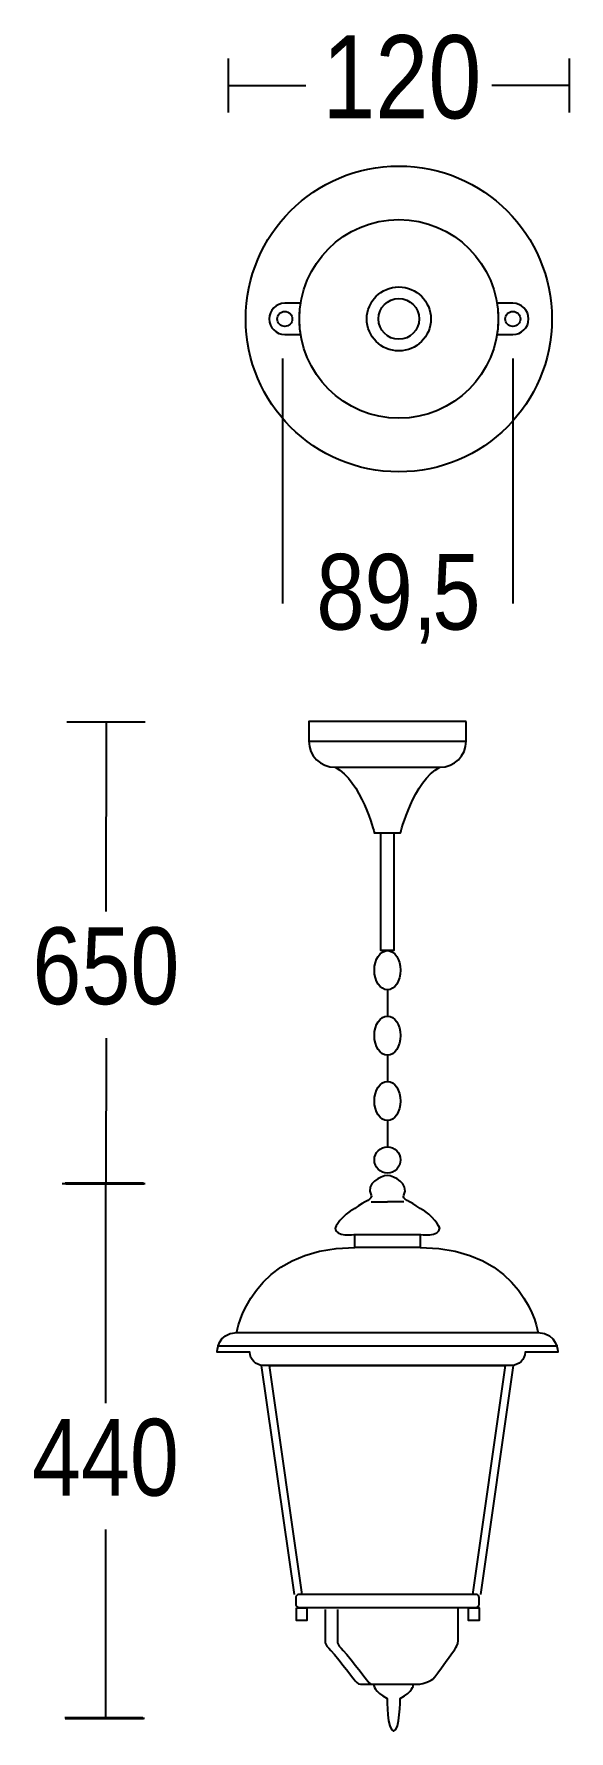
# Model space of a CAD drawing. Extents: x 0 to 71, y 0 to 224.
import ezdxf

# ---------------------------------------------------------------- set-up
doc = ezdxf.new("R2010")
doc.units = 0
doc.layers.add('LIVELLO_1', color=160, linetype='Continuous')
doc.styles.add('STD', font='txt')

# ---------------------------------------------------------------- blocks, each defined once
blk = doc.blocks.new('AI9-BLK1')
at = {"layer": 'LIVELLO_1', "color": 7}
for p, q in [((-9.59, 100.74), (-9.59, 107.87)), ((35.17, 107.87), (35.17, 100.74)), ((-9.59, 104.31), (0.57, 104.31)), ((35.17, 104.31), (25, 104.31)), ((-2.46, 36.12), (-2.46, 68.34)), ((27.76, 68.34), (27.76, 36.12)), ((-30.86, 20.55), (-20.59, 20.55)), ((-25.72, 20.55), (-25.73, -4.45)), ((0.95, 17.98), (21.63, 17.98)), ((11.29, -14.75), (11.29, -18.2)), ((-25.72, -21.11), (-25.73, -40.29)), ((11.29, -23.36), (11.29, -26.81)), ((11.29, -31.98), (11.29, -35.42)), ((-31.08, -40.15), (-20.81, -40.15)), ((-31.49, -40.24), (-21.22, -40.24)), ((-31.02, -40.29), (-20.74, -40.29)), ((-30.86, -40.27), (-20.59, -40.27)), ((-25.78, -40.38), (-25.79, -69.16)), ((9.13, -42.66), (11.28, -42.66)), ((13.44, -42.66), (11.28, -42.66)), ((-8.53, -59.88), (31.1, -59.88)), ((-11.11, -61.6), (33.68, -61.6)), ((-0.95, -94.34), (-5.25, -64.19)), ((27.82, -64.19), (23.52, -94.34)), ((-25.78, -85.81), (-25.79, -110.66)), ((-31.15, -110.53), (-20.87, -110.53)), ((-31.08, -110.66), (-20.8, -110.66)), ((-30.92, -110.64), (-20.65, -110.64))]:
    blk.add_line(p, q, dxfattribs=at)
for points in [[(10.43, 5.92), (12.15, 5.92), (12.15, -9.58), (10.43, -9.58)], [(6.98, -46.96), (15.59, -46.96), (15.59, -48.68), (6.98, -48.68)], [(-0.66, -96.09), (0.7, -96.09), (0.7, -97.77), (-0.66, -97.77)], [(21.97, -96.09), (23.34, -96.09), (23.34, -97.77), (21.97, -97.77)]]:
    blk.add_lwpolyline(points, close=True, dxfattribs=at)
blk.add_lwpolyline([(0.09, -94.34), (-4.22, -64.19), (26.79, -64.19), (22.49, -94.34)], dxfattribs=at)
for centre, radius in [((12.79, 73.57), 20.13), ((12.79, 73.57), 13.07), ((12.79, 73.57), 4.21), ((12.79, 73.57), 2.68), ((-2.21, 73.57), 0.988), ((27.78, 73.57), 0.988), ((11.29, -37.15), 1.72)]:
    blk.add_circle(centre, radius, dxfattribs=at)
for centre in [(11.29, -12.17), (11.29, -20.78), (11.29, -29.39)]:
    blk.add_ellipse(centre, major_axis=(0, 2.58), ratio=0.6676, dxfattribs=at)
for points, knots in [([(-4.27, 73.57), (-4.27, 74.71), (-3.35, 75.63), (-2.21, 75.63), (-2.21, 75.63), (-0.12, 75.63), (-0.12, 75.63), (-0.23, 74.96), (-0.29, 74.27), (-0.29, 73.57), (-0.29, 72.87), (-0.23, 72.18), (-0.12, 71.51), (-0.12, 71.51), (-2.21, 71.51), (-2.21, 71.51), (-3.35, 71.51), (-4.27, 72.43), (-4.27, 73.57)], [0, 0, 0, 0, 1, 1, 1, 2, 2, 2, 3, 3, 3, 4, 4, 4, 5, 5, 5, 6, 6, 6, 6]), ([(29.85, 73.57), (29.85, 72.43), (28.92, 71.51), (27.78, 71.51), (27.78, 71.51), (25.7, 71.51), (25.7, 71.51), (25.81, 72.18), (25.86, 72.87), (25.86, 73.57), (25.86, 74.27), (25.81, 74.96), (25.7, 75.63), (25.7, 75.63), (27.78, 75.63), (27.78, 75.63), (28.92, 75.63), (29.85, 74.71), (29.85, 73.57)], [0, 0, 0, 0, 1, 1, 1, 2, 2, 2, 3, 3, 3, 4, 4, 4, 5, 5, 5, 6, 6, 6, 6]), ([(21.63, 20.57), (21.63, 20.57), (21.63, 17.98), (21.63, 17.98), (21.63, 16.08), (20.08, 14.54), (18.18, 14.54), (18.18, 14.54), (4.4, 14.54), (4.4, 14.54), (2.49, 14.54), (0.95, 16.08), (0.95, 17.98), (0.95, 17.98), (0.95, 20.57), (0.95, 20.57), (0.95, 20.57), (21.63, 20.57), (21.63, 20.57)], [0, 0, 0, 0, 1, 1, 1, 2, 2, 2, 3, 3, 3, 4, 4, 4, 5, 5, 5, 6, 6, 6, 6]), ([(4.4, 14.54), (7.84, 12.82), (9.56, 5.92), (9.56, 5.92), (9.56, 5.92), (13.01, 5.92), (13.01, 5.92), (13.01, 5.92), (14.73, 12.82), (18.18, 14.54)], [0, 0, 0, 0, 1, 1, 1, 2, 2, 2, 3, 3, 3, 3]), ([(15.59, -46.96), (15.59, -46.96), (18.17, -47.32), (18.17, -46.1), (18.17, -46.1), (17.31, -44.38), (15.59, -43.52), (14.16, -42.49), (13.16, -42.35), (13.44, -41.79), (14.21, -40.25), (12.15, -39.21), (11.28, -39.21), (10.42, -39.21), (8.36, -40.25), (9.13, -41.79), (9.41, -42.35), (8.41, -42.49), (6.98, -43.52), (5.26, -44.38), (4.4, -46.1), (4.4, -46.1), (4.4, -47.32), (6.98, -46.96), (6.98, -46.96)], [0, 0, 0, 0, 1, 1, 1, 2, 2, 2, 3, 3, 3, 4, 4, 4, 5, 5, 5, 6, 6, 6, 7, 7, 7, 8, 8, 8, 8]), ([(15.59, -48.68), (29.38, -48.68), (31.1, -59.88), (31.1, -59.88), (33.68, -59.88), (33.68, -62.47), (33.68, -62.47), (33.68, -62.47), (29.38, -62.47), (29.38, -62.47), (29.38, -63.41), (28.6, -64.19), (27.65, -64.19), (27.65, -64.19), (-5.08, -64.19), (-5.08, -64.19), (-6.03, -64.19), (-6.8, -63.41), (-6.8, -62.47), (-6.8, -62.47), (-11.11, -62.47), (-11.11, -62.47), (-11.11, -62.47), (-11.11, -59.88), (-8.53, -59.88), (-8.53, -59.88), (-6.8, -48.68), (6.98, -48.68)], [0, 0, 0, 0, 1, 1, 1, 2, 2, 2, 3, 3, 3, 4, 4, 4, 5, 5, 5, 6, 6, 6, 7, 7, 7, 8, 8, 8, 9, 9, 9, 9]), ([(-0.34, -94.34), (-0.34, -94.34), (22.92, -94.34), (22.92, -94.34), (23.15, -94.34), (23.35, -94.53), (23.35, -94.77), (23.35, -94.77), (23.35, -95.63), (23.35, -95.63), (23.35, -95.87), (23.15, -96.06), (22.92, -96.06), (22.92, -96.06), (-0.34, -96.06), (-0.34, -96.06), (-0.58, -96.06), (-0.77, -95.87), (-0.77, -95.63), (-0.77, -95.63), (-0.77, -94.77), (-0.77, -94.77), (-0.77, -94.53), (-0.58, -94.34), (-0.34, -94.34)], [0, 0, 0, 0, 1, 1, 1, 2, 2, 2, 3, 3, 3, 4, 4, 4, 5, 5, 5, 6, 6, 6, 7, 7, 7, 8, 8, 8, 8]), ([(3.11, -96.33), (3.11, -96.33), (3.11, -100.62), (3.11, -100.62), (3.11, -100.62), (3.11, -101.08), (3.57, -101.43), (4.04, -101.78), (7.05, -105.71), (7.05, -105.71), (7.05, -105.71), (7.4, -106.17), (7.74, -106.17), (7.74, -106.17), (15.5, -106.17), (15.5, -106.17), (15.5, -106.17), (16.77, -105.94), (17.24, -105.48), (17.7, -105.02), (20.25, -101.43), (20.25, -101.43), (20.25, -101.43), (20.59, -100.96), (20.59, -100.39), (20.59, -100.39), (20.59, -96.22), (20.59, -96.22)], [0, 0, 0, 0, 1, 1, 1, 2, 2, 2, 3, 3, 3, 4, 4, 4, 5, 5, 5, 6, 6, 6, 7, 7, 7, 8, 8, 8, 9, 9, 9, 9]), ([(4.73, -96.33), (4.73, -96.33), (4.73, -100.62), (4.73, -100.62), (4.73, -100.62), (4.73, -101.08), (5.2, -101.43), (5.66, -101.78), (8.67, -105.71), (8.67, -105.71), (8.67, -105.71), (8.9, -106.17), (9.36, -106.17), (9.36, -106.17), (15.5, -106.17), (15.5, -106.17), (15.5, -106.17), (16.77, -105.94), (17.24, -105.48), (17.7, -105.02), (20.25, -101.43), (20.25, -101.43), (20.25, -101.43), (20.59, -100.96), (20.59, -100.39), (20.59, -100.39), (20.59, -96.22), (20.59, -96.22)], [0, 0, 0, 0, 1, 1, 1, 2, 2, 2, 3, 3, 3, 4, 4, 4, 5, 5, 5, 6, 6, 6, 7, 7, 7, 8, 8, 8, 9, 9, 9, 9]), ([(9.51, -106.3), (9.51, -106.3), (9.51, -107.16), (11.24, -108.03), (11.24, -108.03), (11.24, -112.33), (12.1, -112.33), (12.96, -112.33), (12.96, -108.03), (12.96, -108.03), (14.68, -107.16), (14.68, -106.3), (14.68, -106.3)], [0, 0, 0, 0, 1, 1, 1, 2, 2, 2, 3, 3, 3, 4, 4, 4, 4])]:
    blk.add_open_spline(points, degree=3, knots=knots, dxfattribs=at)
at = {"layer": 'LIVELLO_1', "color": 7, "attachment_point": 1, "style": 'STD'}
for s, insert, char_height in [('\\fArial Narrow|b0|i0;\\H10.9492;\\C7;120', (2.72, 110.92), 10.9492), ('\\fArial Narrow|b0|i0;\\H9.9580;\\C7;89,', (1.94, 42.63), 9.958), ('\\fArial Narrow|b0|i0;\\H9.9580;\\C7;5', (17.19, 42.63), 9.958), ('\\fArial Narrow|b0|i0;\\H10.1142;\\C7;650', (-35.4, -6.53), 10.1142), ('\\fArial Narrow|b0|i0;\\H10.1142;\\C7;440', (-35.46, -71.23), 10.1142)]:
    blk.add_mtext(s, dxfattribs=dict(at, insert=insert, char_height=char_height))

msp = doc.modelspace()

# ---------------------------------------------------------------- block references
at = {"layer": 'LIVELLO_1', "color": 7}
msp.add_blockref('AI9-BLK1', (35.555625, 112.60019), dxfattribs=at)

doc.saveas('drawing.dxf')
